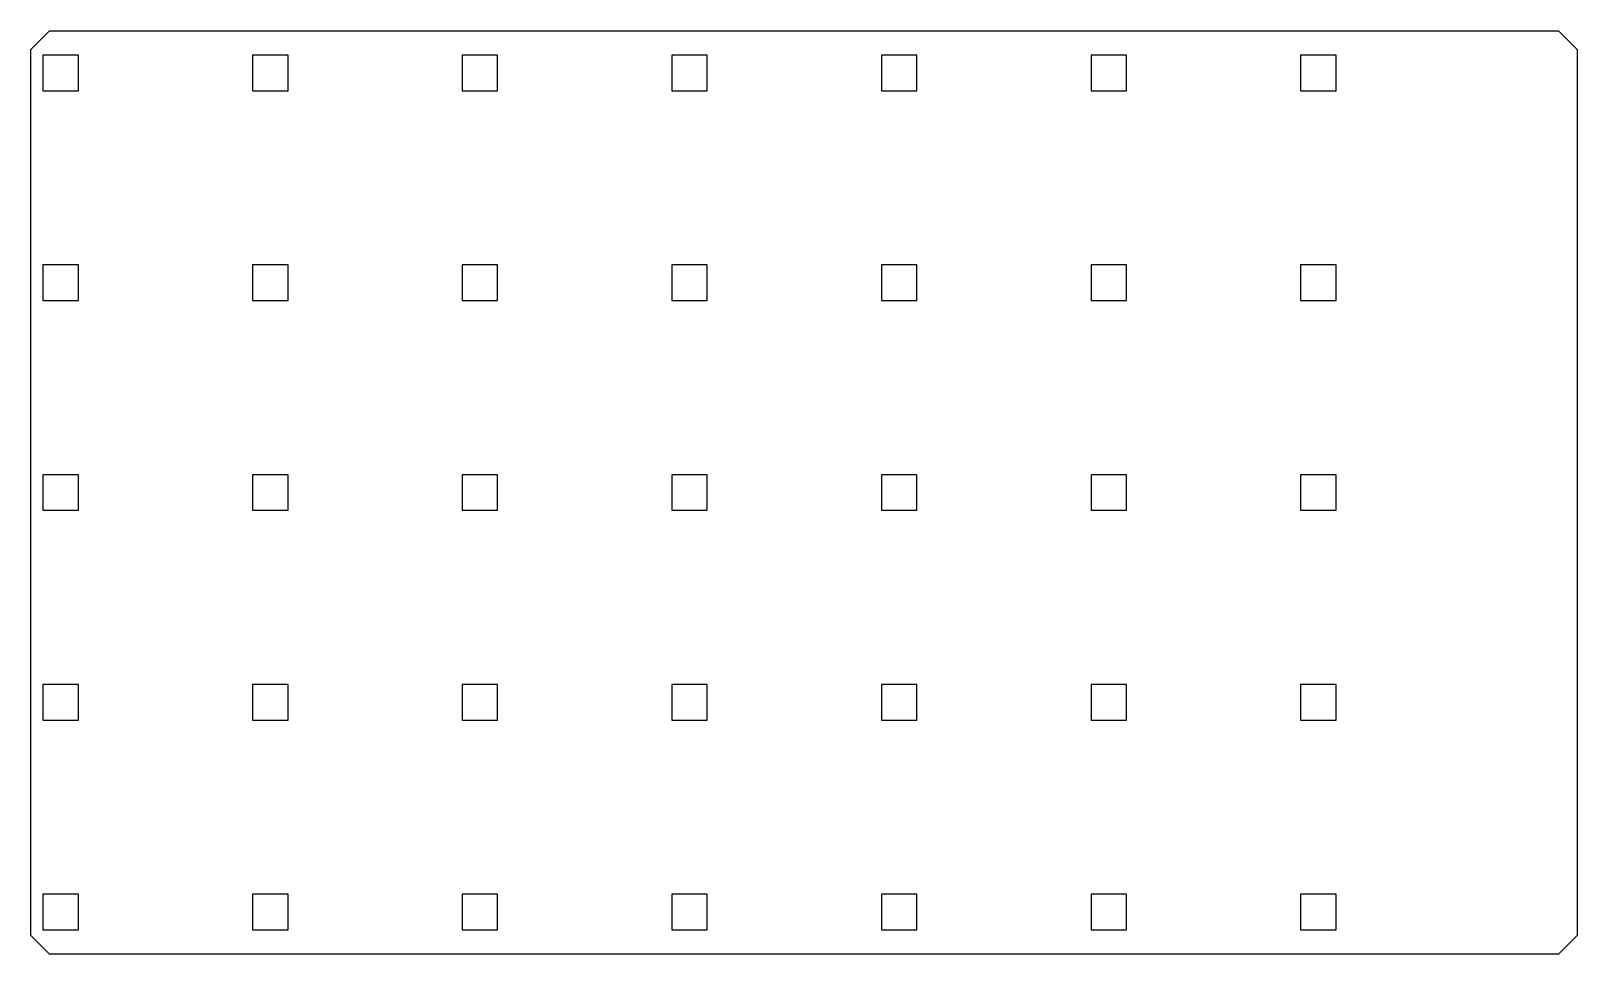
# Model space of a CAD drawing. Header units: millimetres. Extents: x -124 to 124, y -74 to 74.
import ezdxf

# ---------------------------------------------------------------- set-up
doc = ezdxf.new("R2010")
doc.units = ezdxf.units.MM
doc.layers.add('2nd plate', color=18, linetype='Continuous', true_color=0x000000)

msp = doc.modelspace()

# ---------------------------------------------------------------- linework, layer by layer
at = {"layer": '2nd plate'}
for p, q in [((-124, 71), (-121, 74)), ((121, 74), (124, 71)), ((-121, -74), (-124, -71)), ((124, -71), (121, -74))]:
    msp.add_line(p, q, dxfattribs=at)
for points in [[(-121, 74), (121, 74)], [(-124, -71), (-124, 71)], [(124, 71), (124, -71)], [(121, -74), (-121, -74)]]:
    msp.add_lwpolyline(points, dxfattribs=at)
for points in [[(-116.39, 64.4), (-116.39, 70.1), (-122.09, 70.1), (-122.09, 64.4)], [(-82.765, 64.4), (-82.765, 70.1), (-88.465, 70.1), (-88.465, 64.4)], [(-49.14, 64.4), (-49.14, 70.1), (-54.84, 70.1), (-54.84, 64.4)], [(-15.515, 64.4), (-15.515, 70.1), (-21.215, 70.1), (-21.215, 64.4)], [(18.11, 64.4), (18.11, 70.1), (12.41, 70.1), (12.41, 64.4)], [(51.735, 64.4), (51.735, 70.1), (46.035, 70.1), (46.035, 64.4)], [(79.66, 64.4), (85.36, 64.4), (85.36, 70.1), (79.66, 70.1)], [(-116.39, 30.775), (-116.39, 36.475), (-122.09, 36.475), (-122.09, 30.775)], [(-82.765, 30.775), (-82.765, 36.475), (-88.465, 36.475), (-88.465, 30.775)], [(-49.14, 30.775), (-49.14, 36.475), (-54.84, 36.475), (-54.84, 30.775)], [(-15.515, 30.775), (-15.515, 36.475), (-21.215, 36.475), (-21.215, 30.775)], [(18.11, 30.775), (18.11, 36.475), (12.41, 36.475), (12.41, 30.775)], [(51.735, 30.775), (51.735, 36.475), (46.035, 36.475), (46.035, 30.775)], [(79.66, 30.775), (85.36, 30.775), (85.36, 36.475), (79.66, 36.475)], [(-116.39, -2.85), (-116.39, 2.85), (-122.09, 2.85), (-122.09, -2.85)], [(-82.765, -2.85), (-82.765, 2.85), (-88.465, 2.85), (-88.465, -2.85)], [(-49.14, -2.85), (-49.14, 2.85), (-54.84, 2.85), (-54.84, -2.85)], [(-15.515, -2.85), (-15.515, 2.85), (-21.215, 2.85), (-21.215, -2.85)], [(18.11, -2.85), (18.11, 2.85), (12.41, 2.85), (12.41, -2.85)], [(51.735, -2.85), (51.735, 2.85), (46.035, 2.85), (46.035, -2.85)], [(79.66, -2.85), (85.36, -2.85), (85.36, 2.85), (79.66, 2.85)], [(-116.39, -36.475), (-116.39, -30.775), (-122.09, -30.775), (-122.09, -36.475)], [(-82.765, -36.475), (-82.765, -30.775), (-88.465, -30.775), (-88.465, -36.475)], [(-49.14, -36.475), (-49.14, -30.775), (-54.84, -30.775), (-54.84, -36.475)], [(-15.515, -36.475), (-15.515, -30.775), (-21.215, -30.775), (-21.215, -36.475)], [(18.11, -36.475), (18.11, -30.775), (12.41, -30.775), (12.41, -36.475)], [(51.735, -36.475), (51.735, -30.775), (46.035, -30.775), (46.035, -36.475)], [(79.66, -36.475), (85.36, -36.475), (85.36, -30.775), (79.66, -30.775)], [(-116.39, -70.1), (-116.39, -64.4), (-122.09, -64.4), (-122.09, -70.1)], [(-82.765, -70.1), (-82.765, -64.4), (-88.465, -64.4), (-88.465, -70.1)], [(-49.14, -70.1), (-49.14, -64.4), (-54.84, -64.4), (-54.84, -70.1)], [(-15.515, -70.1), (-15.515, -64.4), (-21.215, -64.4), (-21.215, -70.1)], [(18.11, -70.1), (18.11, -64.4), (12.41, -64.4), (12.41, -70.1)], [(51.735, -70.1), (51.735, -64.4), (46.035, -64.4), (46.035, -70.1)], [(79.66, -70.1), (85.36, -70.1), (85.36, -64.4), (79.66, -64.4)]]:
    msp.add_lwpolyline(points, close=True, dxfattribs=at)

doc.saveas('drawing.dxf')
